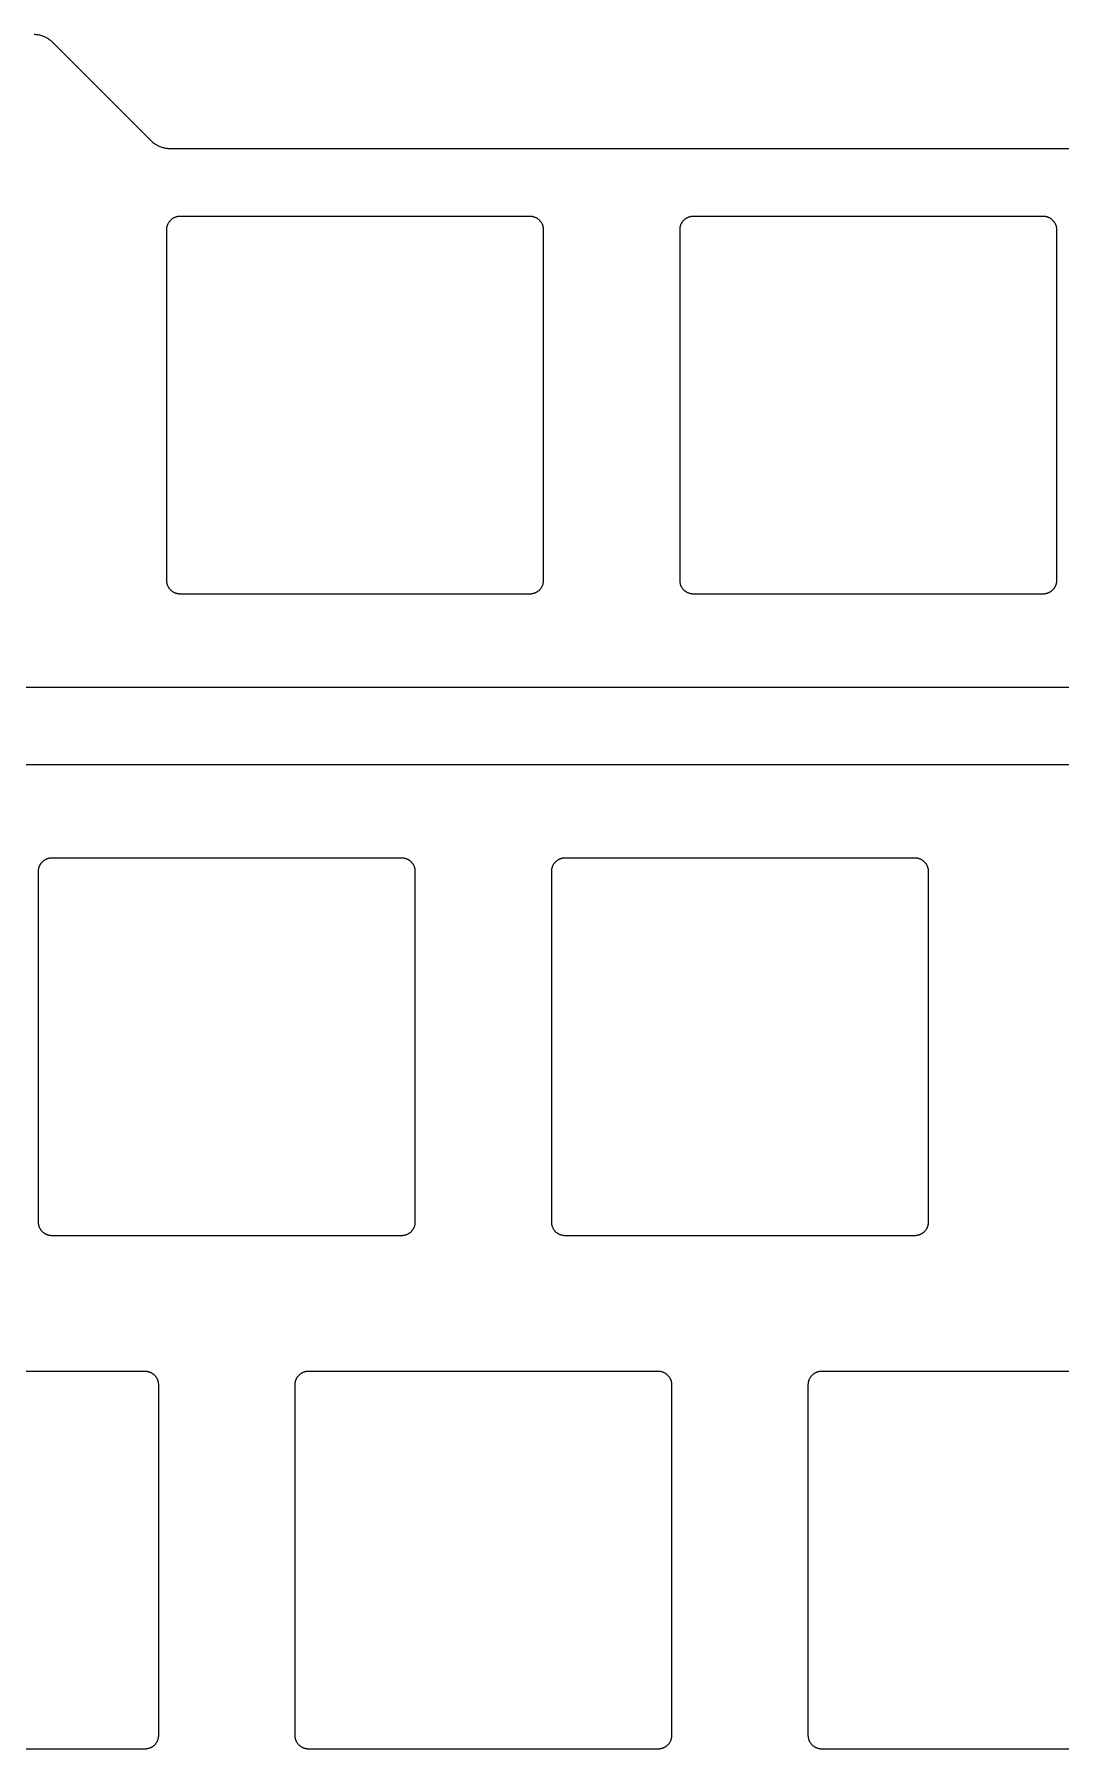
# Model space of a CAD drawing. Header units: millimetres. Extents: x -947 to -599, y 2206 to 2334.
# Drawn here: x -906.3 to -868.2, y 2270.2 to 2333.8 of the extents above; entities that cross this region are included whole.
import ezdxf

# ---------------------------------------------------------------- set-up
doc = ezdxf.new("R2010")
doc.units = ezdxf.units.MM
doc.layers.add('Default', color=18, linetype='Continuous', true_color=0x000000)

msp = doc.modelspace()

# ---------------------------------------------------------------- linework, layer by layer
at = {"layer": 'Default'}
for points in [[(-906.274, 2333.804), (-906.24, 2333.803), (-906.205, 2333.8), (-906.171, 2333.796), (-906.137, 2333.791), (-906.102, 2333.785), (-906.069, 2333.778), (-906.035, 2333.769), (-906.002, 2333.759), (-905.969, 2333.749), (-905.936, 2333.737), (-905.904, 2333.724), (-905.873, 2333.709), (-905.842, 2333.694), (-905.811, 2333.678), (-905.781, 2333.66), (-905.752, 2333.642), (-905.723, 2333.623), (-905.695, 2333.602), (-905.668, 2333.581), (-905.641, 2333.559), (-905.615, 2333.535), (-905.59, 2333.511)], [(-905.59, 2333.511), (-901.94, 2329.861)], [(-901.94, 2329.861), (-901.916, 2329.838), (-901.891, 2329.815), (-901.864, 2329.793), (-901.838, 2329.772), (-901.81, 2329.751), (-901.782, 2329.732), (-901.753, 2329.714), (-901.723, 2329.697), (-901.693, 2329.681), (-901.663, 2329.665), (-901.632, 2329.651), (-901.6, 2329.638), (-901.568, 2329.626), (-901.536, 2329.615), (-901.503, 2329.606), (-901.47, 2329.597), (-901.437, 2329.589), (-901.403, 2329.583), (-901.37, 2329.578), (-901.336, 2329.574), (-901.302, 2329.571), (-901.267, 2329.569), (-901.233, 2329.568)], [(-901.233, 2329.568), (-851.768, 2329.568)], [(-900.86, 2327.043), (-900.877, 2327.043), (-900.894, 2327.042), (-900.911, 2327.041), (-900.928, 2327.039), (-900.945, 2327.036), (-900.962, 2327.033), (-900.978, 2327.029), (-900.995, 2327.025), (-901.011, 2327.02), (-901.027, 2327.015), (-901.043, 2327.009), (-901.059, 2327.002), (-901.075, 2326.995), (-901.09, 2326.987), (-901.105, 2326.979), (-901.12, 2326.971), (-901.134, 2326.962), (-901.148, 2326.952), (-901.162, 2326.942), (-901.176, 2326.931), (-901.189, 2326.92), (-901.201, 2326.909), (-901.214, 2326.897), (-901.225, 2326.885), (-901.237, 2326.872), (-901.248, 2326.859), (-901.258, 2326.846), (-901.269, 2326.832), (-901.278, 2326.818), (-901.287, 2326.803), (-901.296, 2326.788), (-901.304, 2326.773), (-901.312, 2326.758), (-901.319, 2326.743), (-901.325, 2326.727), (-901.331, 2326.711), (-901.337, 2326.695), (-901.342, 2326.678), (-901.346, 2326.662), (-901.35, 2326.645), (-901.353, 2326.628), (-901.355, 2326.612), (-901.357, 2326.595), (-901.359, 2326.578), (-901.36, 2326.56), (-901.36, 2326.543)], [(-887.86, 2327.043), (-900.86, 2327.043)], [(-887.36, 2326.543), (-887.36, 2326.56), (-887.361, 2326.578), (-887.363, 2326.595), (-887.365, 2326.612), (-887.367, 2326.628), (-887.371, 2326.645), (-887.374, 2326.662), (-887.379, 2326.678), (-887.383, 2326.695), (-887.389, 2326.711), (-887.395, 2326.727), (-887.401, 2326.743), (-887.409, 2326.758), (-887.416, 2326.773), (-887.424, 2326.788), (-887.433, 2326.803), (-887.442, 2326.818), (-887.452, 2326.832), (-887.462, 2326.846), (-887.472, 2326.859), (-887.483, 2326.872), (-887.495, 2326.885), (-887.506, 2326.897), (-887.519, 2326.909), (-887.531, 2326.92), (-887.545, 2326.931), (-887.558, 2326.942), (-887.572, 2326.952), (-887.586, 2326.962), (-887.6, 2326.971), (-887.615, 2326.979), (-887.63, 2326.987), (-887.645, 2326.995), (-887.661, 2327.002), (-887.677, 2327.009), (-887.693, 2327.015), (-887.709, 2327.02), (-887.725, 2327.025), (-887.742, 2327.029), (-887.758, 2327.033), (-887.775, 2327.036), (-887.792, 2327.039), (-887.809, 2327.041), (-887.826, 2327.042), (-887.843, 2327.043), (-887.86, 2327.043)], [(-881.81, 2327.043), (-881.827, 2327.043), (-881.844, 2327.042), (-881.861, 2327.041), (-881.878, 2327.039), (-881.895, 2327.036), (-881.912, 2327.033), (-881.928, 2327.029), (-881.945, 2327.025), (-881.961, 2327.02), (-881.977, 2327.015), (-881.993, 2327.009), (-882.009, 2327.002), (-882.025, 2326.995), (-882.04, 2326.987), (-882.055, 2326.979), (-882.07, 2326.971), (-882.084, 2326.962), (-882.098, 2326.952), (-882.112, 2326.942), (-882.126, 2326.931), (-882.139, 2326.92), (-882.151, 2326.909), (-882.164, 2326.897), (-882.175, 2326.885), (-882.187, 2326.872), (-882.198, 2326.859), (-882.208, 2326.846), (-882.219, 2326.832), (-882.228, 2326.818), (-882.237, 2326.803), (-882.246, 2326.788), (-882.254, 2326.773), (-882.262, 2326.758), (-882.269, 2326.743), (-882.275, 2326.727), (-882.281, 2326.711), (-882.287, 2326.695), (-882.292, 2326.678), (-882.296, 2326.662), (-882.3, 2326.645), (-882.303, 2326.628), (-882.305, 2326.612), (-882.307, 2326.595), (-882.309, 2326.578), (-882.31, 2326.56), (-882.31, 2326.543)], [(-868.81, 2327.043), (-881.81, 2327.043)], [(-868.31, 2326.543), (-868.31, 2326.56), (-868.311, 2326.578), (-868.313, 2326.595), (-868.315, 2326.612), (-868.317, 2326.628), (-868.321, 2326.645), (-868.324, 2326.662), (-868.329, 2326.678), (-868.333, 2326.695), (-868.339, 2326.711), (-868.345, 2326.727), (-868.351, 2326.743), (-868.359, 2326.758), (-868.366, 2326.773), (-868.374, 2326.788), (-868.383, 2326.803), (-868.392, 2326.818), (-868.402, 2326.832), (-868.412, 2326.846), (-868.422, 2326.859), (-868.433, 2326.872), (-868.445, 2326.885), (-868.456, 2326.897), (-868.469, 2326.909), (-868.481, 2326.92), (-868.495, 2326.931), (-868.508, 2326.942), (-868.522, 2326.952), (-868.536, 2326.962), (-868.55, 2326.971), (-868.565, 2326.979), (-868.58, 2326.987), (-868.595, 2326.995), (-868.611, 2327.002), (-868.627, 2327.009), (-868.643, 2327.015), (-868.659, 2327.02), (-868.675, 2327.025), (-868.692, 2327.029), (-868.708, 2327.033), (-868.725, 2327.036), (-868.742, 2327.039), (-868.759, 2327.041), (-868.776, 2327.042), (-868.793, 2327.043), (-868.81, 2327.043)], [(-901.36, 2326.543), (-901.36, 2313.543)], [(-887.36, 2313.543), (-887.36, 2326.543)], [(-882.31, 2326.543), (-882.31, 2313.543)], [(-868.31, 2313.543), (-868.31, 2326.543)], [(-901.36, 2313.543), (-901.36, 2313.526), (-901.359, 2313.509), (-901.357, 2313.492), (-901.355, 2313.475), (-901.353, 2313.458), (-901.35, 2313.442), (-901.346, 2313.425), (-901.342, 2313.409), (-901.337, 2313.392), (-901.331, 2313.376), (-901.325, 2313.36), (-901.319, 2313.344), (-901.312, 2313.329), (-901.304, 2313.313), (-901.296, 2313.298), (-901.287, 2313.284), (-901.278, 2313.269), (-901.269, 2313.255), (-901.258, 2313.241), (-901.248, 2313.228), (-901.237, 2313.215), (-901.225, 2313.202), (-901.214, 2313.19), (-901.201, 2313.178), (-901.189, 2313.167), (-901.176, 2313.156), (-901.162, 2313.145), (-901.148, 2313.135), (-901.134, 2313.125), (-901.12, 2313.116), (-901.105, 2313.108), (-901.09, 2313.099), (-901.075, 2313.092), (-901.059, 2313.085), (-901.043, 2313.078), (-901.027, 2313.072), (-901.011, 2313.067), (-900.995, 2313.062), (-900.978, 2313.058), (-900.962, 2313.054), (-900.945, 2313.051), (-900.928, 2313.048), (-900.911, 2313.046), (-900.894, 2313.045), (-900.877, 2313.044), (-900.86, 2313.043)], [(-887.86, 2313.043), (-887.843, 2313.044), (-887.826, 2313.045), (-887.809, 2313.046), (-887.792, 2313.048), (-887.775, 2313.051), (-887.758, 2313.054), (-887.742, 2313.058), (-887.725, 2313.062), (-887.709, 2313.067), (-887.693, 2313.072), (-887.677, 2313.078), (-887.661, 2313.085), (-887.645, 2313.092), (-887.63, 2313.099), (-887.615, 2313.108), (-887.6, 2313.116), (-887.586, 2313.125), (-887.572, 2313.135), (-887.558, 2313.145), (-887.545, 2313.156), (-887.531, 2313.167), (-887.519, 2313.178), (-887.506, 2313.19), (-887.495, 2313.202), (-887.483, 2313.215), (-887.472, 2313.228), (-887.462, 2313.241), (-887.452, 2313.255), (-887.442, 2313.269), (-887.433, 2313.284), (-887.424, 2313.298), (-887.416, 2313.313), (-887.409, 2313.329), (-887.401, 2313.344), (-887.395, 2313.36), (-887.389, 2313.376), (-887.383, 2313.392), (-887.379, 2313.409), (-887.374, 2313.425), (-887.371, 2313.442), (-887.367, 2313.458), (-887.365, 2313.475), (-887.363, 2313.492), (-887.361, 2313.509), (-887.36, 2313.526), (-887.36, 2313.543)], [(-882.31, 2313.543), (-882.31, 2313.526), (-882.309, 2313.509), (-882.307, 2313.492), (-882.305, 2313.475), (-882.303, 2313.458), (-882.3, 2313.442), (-882.296, 2313.425), (-882.292, 2313.409), (-882.287, 2313.392), (-882.281, 2313.376), (-882.275, 2313.36), (-882.269, 2313.344), (-882.262, 2313.329), (-882.254, 2313.313), (-882.246, 2313.298), (-882.237, 2313.284), (-882.228, 2313.269), (-882.219, 2313.255), (-882.208, 2313.241), (-882.198, 2313.228), (-882.187, 2313.215), (-882.175, 2313.202), (-882.164, 2313.19), (-882.151, 2313.178), (-882.139, 2313.167), (-882.126, 2313.156), (-882.112, 2313.145), (-882.098, 2313.135), (-882.084, 2313.125), (-882.07, 2313.116), (-882.055, 2313.108), (-882.04, 2313.099), (-882.025, 2313.092), (-882.009, 2313.085), (-881.993, 2313.078), (-881.977, 2313.072), (-881.961, 2313.067), (-881.945, 2313.062), (-881.928, 2313.058), (-881.912, 2313.054), (-881.895, 2313.051), (-881.878, 2313.048), (-881.861, 2313.046), (-881.844, 2313.045), (-881.827, 2313.044), (-881.81, 2313.043)], [(-868.81, 2313.043), (-868.793, 2313.044), (-868.776, 2313.045), (-868.759, 2313.046), (-868.742, 2313.048), (-868.725, 2313.051), (-868.708, 2313.054), (-868.692, 2313.058), (-868.675, 2313.062), (-868.659, 2313.067), (-868.643, 2313.072), (-868.627, 2313.078), (-868.611, 2313.085), (-868.595, 2313.092), (-868.58, 2313.099), (-868.565, 2313.108), (-868.55, 2313.116), (-868.536, 2313.125), (-868.522, 2313.135), (-868.508, 2313.145), (-868.495, 2313.156), (-868.481, 2313.167), (-868.469, 2313.178), (-868.456, 2313.19), (-868.445, 2313.202), (-868.433, 2313.215), (-868.422, 2313.228), (-868.412, 2313.241), (-868.402, 2313.255), (-868.392, 2313.269), (-868.383, 2313.284), (-868.374, 2313.298), (-868.366, 2313.313), (-868.359, 2313.329), (-868.351, 2313.344), (-868.345, 2313.36), (-868.339, 2313.376), (-868.333, 2313.392), (-868.329, 2313.409), (-868.324, 2313.425), (-868.321, 2313.442), (-868.317, 2313.458), (-868.315, 2313.475), (-868.313, 2313.492), (-868.311, 2313.509), (-868.31, 2313.526), (-868.31, 2313.543)], [(-900.86, 2313.043), (-887.86, 2313.043)], [(-881.81, 2313.043), (-868.81, 2313.043)], [(-806.898, 2309.568), (-943.723, 2309.568)], [(-943.723, 2306.706), (-806.898, 2306.706)], [(-905.623, 2303.231), (-905.64, 2303.231), (-905.657, 2303.23), (-905.674, 2303.228), (-905.691, 2303.226), (-905.708, 2303.224), (-905.724, 2303.22), (-905.741, 2303.217), (-905.757, 2303.212), (-905.774, 2303.208), (-905.79, 2303.202), (-905.806, 2303.196), (-905.822, 2303.19), (-905.837, 2303.182), (-905.853, 2303.175), (-905.868, 2303.167), (-905.882, 2303.158), (-905.897, 2303.149), (-905.911, 2303.139), (-905.925, 2303.129), (-905.938, 2303.119), (-905.951, 2303.108), (-905.964, 2303.096), (-905.976, 2303.084), (-905.988, 2303.072), (-905.999, 2303.06), (-906.01, 2303.046), (-906.021, 2303.033), (-906.031, 2303.019), (-906.041, 2303.005), (-906.05, 2302.991), (-906.058, 2302.976), (-906.066, 2302.961), (-906.074, 2302.946), (-906.081, 2302.93), (-906.088, 2302.914), (-906.094, 2302.898), (-906.099, 2302.882), (-906.104, 2302.866), (-906.108, 2302.849), (-906.112, 2302.833), (-906.115, 2302.816), (-906.118, 2302.799), (-906.12, 2302.782), (-906.121, 2302.765), (-906.122, 2302.748), (-906.123, 2302.731)], [(-892.623, 2303.231), (-905.623, 2303.231)], [(-892.123, 2302.731), (-892.123, 2302.748), (-892.124, 2302.765), (-892.125, 2302.782), (-892.127, 2302.799), (-892.13, 2302.816), (-892.133, 2302.833), (-892.137, 2302.849), (-892.141, 2302.866), (-892.146, 2302.882), (-892.151, 2302.898), (-892.157, 2302.914), (-892.164, 2302.93), (-892.171, 2302.946), (-892.179, 2302.961), (-892.187, 2302.976), (-892.195, 2302.991), (-892.204, 2303.005), (-892.214, 2303.019), (-892.224, 2303.033), (-892.235, 2303.046), (-892.246, 2303.06), (-892.257, 2303.072), (-892.269, 2303.084), (-892.281, 2303.096), (-892.294, 2303.108), (-892.307, 2303.119), (-892.32, 2303.129), (-892.334, 2303.139), (-892.348, 2303.149), (-892.363, 2303.158), (-892.377, 2303.167), (-892.393, 2303.175), (-892.408, 2303.182), (-892.423, 2303.19), (-892.439, 2303.196), (-892.455, 2303.202), (-892.471, 2303.208), (-892.488, 2303.212), (-892.504, 2303.217), (-892.521, 2303.22), (-892.538, 2303.224), (-892.554, 2303.226), (-892.571, 2303.228), (-892.588, 2303.23), (-892.605, 2303.231), (-892.623, 2303.231)], [(-886.573, 2303.231), (-886.59, 2303.231), (-886.607, 2303.23), (-886.624, 2303.228), (-886.641, 2303.226), (-886.658, 2303.224), (-886.674, 2303.22), (-886.691, 2303.217), (-886.707, 2303.212), (-886.724, 2303.208), (-886.74, 2303.202), (-886.756, 2303.196), (-886.772, 2303.19), (-886.787, 2303.182), (-886.803, 2303.175), (-886.818, 2303.167), (-886.832, 2303.158), (-886.847, 2303.149), (-886.861, 2303.139), (-886.875, 2303.129), (-886.888, 2303.119), (-886.901, 2303.108), (-886.914, 2303.096), (-886.926, 2303.084), (-886.938, 2303.072), (-886.949, 2303.06), (-886.96, 2303.046), (-886.971, 2303.033), (-886.981, 2303.019), (-886.991, 2303.005), (-887, 2302.991), (-887.008, 2302.976), (-887.016, 2302.961), (-887.024, 2302.946), (-887.031, 2302.93), (-887.038, 2302.914), (-887.044, 2302.898), (-887.049, 2302.882), (-887.054, 2302.866), (-887.058, 2302.849), (-887.062, 2302.833), (-887.065, 2302.816), (-887.068, 2302.799), (-887.07, 2302.782), (-887.071, 2302.765), (-887.072, 2302.748), (-887.073, 2302.731)], [(-873.573, 2303.231), (-886.573, 2303.231)], [(-873.073, 2302.731), (-873.073, 2302.748), (-873.074, 2302.765), (-873.075, 2302.782), (-873.077, 2302.799), (-873.08, 2302.816), (-873.083, 2302.833), (-873.087, 2302.849), (-873.091, 2302.866), (-873.096, 2302.882), (-873.101, 2302.898), (-873.107, 2302.914), (-873.114, 2302.93), (-873.121, 2302.946), (-873.129, 2302.961), (-873.137, 2302.976), (-873.145, 2302.991), (-873.154, 2303.005), (-873.164, 2303.019), (-873.174, 2303.033), (-873.185, 2303.046), (-873.196, 2303.06), (-873.207, 2303.072), (-873.219, 2303.084), (-873.231, 2303.096), (-873.244, 2303.108), (-873.257, 2303.119), (-873.27, 2303.129), (-873.284, 2303.139), (-873.298, 2303.149), (-873.313, 2303.158), (-873.327, 2303.167), (-873.343, 2303.175), (-873.358, 2303.182), (-873.373, 2303.19), (-873.389, 2303.196), (-873.405, 2303.202), (-873.421, 2303.208), (-873.438, 2303.212), (-873.454, 2303.217), (-873.471, 2303.22), (-873.488, 2303.224), (-873.504, 2303.226), (-873.521, 2303.228), (-873.538, 2303.23), (-873.555, 2303.231), (-873.573, 2303.231)], [(-906.123, 2302.731), (-906.123, 2289.731)], [(-892.123, 2289.731), (-892.123, 2302.731)], [(-887.073, 2302.731), (-887.073, 2289.731)], [(-873.073, 2289.731), (-873.073, 2302.731)], [(-906.123, 2289.731), (-906.122, 2289.714), (-906.121, 2289.697), (-906.12, 2289.68), (-906.118, 2289.663), (-906.115, 2289.646), (-906.112, 2289.629), (-906.108, 2289.613), (-906.104, 2289.596), (-906.099, 2289.58), (-906.094, 2289.563), (-906.088, 2289.548), (-906.081, 2289.532), (-906.074, 2289.516), (-906.066, 2289.501), (-906.058, 2289.486), (-906.05, 2289.471), (-906.041, 2289.457), (-906.031, 2289.443), (-906.021, 2289.429), (-906.01, 2289.415), (-905.999, 2289.402), (-905.988, 2289.39), (-905.976, 2289.377), (-905.964, 2289.366), (-905.951, 2289.354), (-905.938, 2289.343), (-905.925, 2289.333), (-905.911, 2289.322), (-905.897, 2289.313), (-905.882, 2289.304), (-905.868, 2289.295), (-905.853, 2289.287), (-905.837, 2289.279), (-905.822, 2289.272), (-905.806, 2289.266), (-905.79, 2289.26), (-905.774, 2289.254), (-905.757, 2289.249), (-905.741, 2289.245), (-905.724, 2289.241), (-905.708, 2289.238), (-905.691, 2289.236), (-905.674, 2289.234), (-905.657, 2289.232), (-905.64, 2289.231), (-905.623, 2289.231)], [(-905.623, 2289.231), (-892.623, 2289.231)], [(-892.623, 2289.231), (-892.605, 2289.231), (-892.588, 2289.232), (-892.571, 2289.234), (-892.554, 2289.236), (-892.538, 2289.238), (-892.521, 2289.241), (-892.504, 2289.245), (-892.488, 2289.249), (-892.471, 2289.254), (-892.455, 2289.26), (-892.439, 2289.266), (-892.423, 2289.272), (-892.408, 2289.279), (-892.393, 2289.287), (-892.377, 2289.295), (-892.363, 2289.304), (-892.348, 2289.313), (-892.334, 2289.322), (-892.32, 2289.333), (-892.307, 2289.343), (-892.294, 2289.354), (-892.281, 2289.366), (-892.269, 2289.377), (-892.257, 2289.39), (-892.246, 2289.402), (-892.235, 2289.415), (-892.224, 2289.429), (-892.214, 2289.443), (-892.204, 2289.457), (-892.195, 2289.471), (-892.187, 2289.486), (-892.179, 2289.501), (-892.171, 2289.516), (-892.164, 2289.532), (-892.157, 2289.548), (-892.151, 2289.563), (-892.146, 2289.58), (-892.141, 2289.596), (-892.137, 2289.613), (-892.133, 2289.629), (-892.13, 2289.646), (-892.127, 2289.663), (-892.125, 2289.68), (-892.124, 2289.697), (-892.123, 2289.714), (-892.123, 2289.731)], [(-887.073, 2289.731), (-887.072, 2289.714), (-887.071, 2289.697), (-887.07, 2289.68), (-887.068, 2289.663), (-887.065, 2289.646), (-887.062, 2289.629), (-887.058, 2289.613), (-887.054, 2289.596), (-887.049, 2289.58), (-887.044, 2289.563), (-887.038, 2289.548), (-887.031, 2289.532), (-887.024, 2289.516), (-887.016, 2289.501), (-887.008, 2289.486), (-887, 2289.471), (-886.991, 2289.457), (-886.981, 2289.443), (-886.971, 2289.429), (-886.96, 2289.415), (-886.949, 2289.402), (-886.938, 2289.39), (-886.926, 2289.377), (-886.914, 2289.366), (-886.901, 2289.354), (-886.888, 2289.343), (-886.875, 2289.333), (-886.861, 2289.322), (-886.847, 2289.313), (-886.832, 2289.304), (-886.818, 2289.295), (-886.803, 2289.287), (-886.787, 2289.279), (-886.772, 2289.272), (-886.756, 2289.266), (-886.74, 2289.26), (-886.724, 2289.254), (-886.707, 2289.249), (-886.691, 2289.245), (-886.674, 2289.241), (-886.658, 2289.238), (-886.641, 2289.236), (-886.624, 2289.234), (-886.607, 2289.232), (-886.59, 2289.231), (-886.573, 2289.231)], [(-886.573, 2289.231), (-873.573, 2289.231)], [(-873.573, 2289.231), (-873.555, 2289.231), (-873.538, 2289.232), (-873.521, 2289.234), (-873.504, 2289.236), (-873.488, 2289.238), (-873.471, 2289.241), (-873.454, 2289.245), (-873.438, 2289.249), (-873.421, 2289.254), (-873.405, 2289.26), (-873.389, 2289.266), (-873.373, 2289.272), (-873.358, 2289.279), (-873.343, 2289.287), (-873.327, 2289.295), (-873.313, 2289.304), (-873.298, 2289.313), (-873.284, 2289.322), (-873.27, 2289.333), (-873.257, 2289.343), (-873.244, 2289.354), (-873.231, 2289.366), (-873.219, 2289.377), (-873.207, 2289.39), (-873.196, 2289.402), (-873.185, 2289.415), (-873.174, 2289.429), (-873.164, 2289.443), (-873.154, 2289.457), (-873.145, 2289.471), (-873.137, 2289.486), (-873.129, 2289.501), (-873.121, 2289.516), (-873.114, 2289.532), (-873.107, 2289.548), (-873.101, 2289.563), (-873.096, 2289.58), (-873.091, 2289.596), (-873.087, 2289.613), (-873.083, 2289.629), (-873.08, 2289.646), (-873.077, 2289.663), (-873.075, 2289.68), (-873.074, 2289.697), (-873.073, 2289.714), (-873.073, 2289.731)], [(-902.148, 2284.181), (-915.148, 2284.181)], [(-901.648, 2283.681), (-901.648, 2283.698), (-901.649, 2283.715), (-901.65, 2283.732), (-901.652, 2283.749), (-901.655, 2283.766), (-901.658, 2283.783), (-901.662, 2283.799), (-901.666, 2283.816), (-901.671, 2283.832), (-901.676, 2283.848), (-901.682, 2283.864), (-901.689, 2283.88), (-901.696, 2283.896), (-901.704, 2283.911), (-901.712, 2283.926), (-901.72, 2283.941), (-901.729, 2283.955), (-901.739, 2283.969), (-901.749, 2283.983), (-901.76, 2283.996), (-901.771, 2284.01), (-901.782, 2284.022), (-901.794, 2284.034), (-901.806, 2284.046), (-901.819, 2284.058), (-901.832, 2284.069), (-901.845, 2284.079), (-901.859, 2284.089), (-901.873, 2284.099), (-901.888, 2284.108), (-901.902, 2284.117), (-901.918, 2284.125), (-901.933, 2284.132), (-901.948, 2284.14), (-901.964, 2284.146), (-901.98, 2284.152), (-901.996, 2284.158), (-902.013, 2284.162), (-902.029, 2284.167), (-902.046, 2284.17), (-902.063, 2284.174), (-902.079, 2284.176), (-902.096, 2284.178), (-902.113, 2284.18), (-902.13, 2284.181), (-902.148, 2284.181)], [(-896.098, 2284.181), (-896.115, 2284.181), (-896.132, 2284.18), (-896.149, 2284.178), (-896.166, 2284.176), (-896.183, 2284.174), (-896.199, 2284.17), (-896.216, 2284.167), (-896.232, 2284.162), (-896.249, 2284.158), (-896.265, 2284.152), (-896.281, 2284.146), (-896.297, 2284.14), (-896.312, 2284.132), (-896.328, 2284.125), (-896.343, 2284.117), (-896.357, 2284.108), (-896.372, 2284.099), (-896.386, 2284.089), (-896.4, 2284.079), (-896.413, 2284.069), (-896.426, 2284.058), (-896.439, 2284.046), (-896.451, 2284.034), (-896.463, 2284.022), (-896.474, 2284.01), (-896.485, 2283.996), (-896.496, 2283.983), (-896.506, 2283.969), (-896.516, 2283.955), (-896.525, 2283.941), (-896.533, 2283.926), (-896.541, 2283.911), (-896.549, 2283.896), (-896.556, 2283.88), (-896.563, 2283.864), (-896.569, 2283.848), (-896.574, 2283.832), (-896.579, 2283.816), (-896.583, 2283.799), (-896.587, 2283.783), (-896.59, 2283.766), (-896.593, 2283.749), (-896.595, 2283.732), (-896.596, 2283.715), (-896.597, 2283.698), (-896.598, 2283.681)], [(-883.098, 2284.181), (-896.098, 2284.181)], [(-882.598, 2283.681), (-882.598, 2283.698), (-882.599, 2283.715), (-882.6, 2283.732), (-882.602, 2283.749), (-882.605, 2283.766), (-882.608, 2283.783), (-882.612, 2283.799), (-882.616, 2283.816), (-882.621, 2283.832), (-882.626, 2283.848), (-882.632, 2283.864), (-882.639, 2283.88), (-882.646, 2283.896), (-882.654, 2283.911), (-882.662, 2283.926), (-882.67, 2283.941), (-882.679, 2283.955), (-882.689, 2283.969), (-882.699, 2283.983), (-882.71, 2283.996), (-882.721, 2284.01), (-882.732, 2284.022), (-882.744, 2284.034), (-882.756, 2284.046), (-882.769, 2284.058), (-882.782, 2284.069), (-882.795, 2284.079), (-882.809, 2284.089), (-882.823, 2284.099), (-882.838, 2284.108), (-882.852, 2284.117), (-882.868, 2284.125), (-882.883, 2284.132), (-882.898, 2284.14), (-882.914, 2284.146), (-882.93, 2284.152), (-882.946, 2284.158), (-882.963, 2284.162), (-882.979, 2284.167), (-882.996, 2284.17), (-883.013, 2284.174), (-883.029, 2284.176), (-883.046, 2284.178), (-883.063, 2284.18), (-883.08, 2284.181), (-883.098, 2284.181)], [(-877.048, 2284.181), (-877.065, 2284.181), (-877.082, 2284.18), (-877.099, 2284.178), (-877.116, 2284.176), (-877.133, 2284.174), (-877.149, 2284.17), (-877.166, 2284.167), (-877.182, 2284.162), (-877.199, 2284.158), (-877.215, 2284.152), (-877.231, 2284.146), (-877.247, 2284.14), (-877.262, 2284.132), (-877.278, 2284.125), (-877.293, 2284.117), (-877.307, 2284.108), (-877.322, 2284.099), (-877.336, 2284.089), (-877.35, 2284.079), (-877.363, 2284.069), (-877.376, 2284.058), (-877.389, 2284.046), (-877.401, 2284.034), (-877.413, 2284.022), (-877.424, 2284.01), (-877.435, 2283.996), (-877.446, 2283.983), (-877.456, 2283.969), (-877.466, 2283.955), (-877.475, 2283.941), (-877.483, 2283.926), (-877.491, 2283.911), (-877.499, 2283.896), (-877.506, 2283.88), (-877.513, 2283.864), (-877.519, 2283.848), (-877.524, 2283.832), (-877.529, 2283.816), (-877.533, 2283.799), (-877.537, 2283.783), (-877.54, 2283.766), (-877.543, 2283.749), (-877.545, 2283.732), (-877.546, 2283.715), (-877.547, 2283.698), (-877.548, 2283.681)], [(-864.048, 2284.181), (-877.048, 2284.181)], [(-901.648, 2270.681), (-901.648, 2283.681)], [(-896.598, 2283.681), (-896.598, 2270.681)], [(-882.598, 2270.681), (-882.598, 2283.681)], [(-877.548, 2283.681), (-877.548, 2270.681)], [(-915.148, 2270.181), (-902.148, 2270.181)], [(-902.148, 2270.181), (-902.13, 2270.181), (-902.113, 2270.182), (-902.096, 2270.184), (-902.079, 2270.186), (-902.063, 2270.188), (-902.046, 2270.191), (-902.029, 2270.195), (-902.013, 2270.199), (-901.996, 2270.204), (-901.98, 2270.21), (-901.964, 2270.216), (-901.948, 2270.222), (-901.933, 2270.229), (-901.918, 2270.237), (-901.902, 2270.245), (-901.888, 2270.254), (-901.873, 2270.263), (-901.859, 2270.272), (-901.845, 2270.283), (-901.832, 2270.293), (-901.819, 2270.304), (-901.806, 2270.316), (-901.794, 2270.327), (-901.782, 2270.34), (-901.771, 2270.352), (-901.76, 2270.365), (-901.749, 2270.379), (-901.739, 2270.393), (-901.729, 2270.407), (-901.72, 2270.421), (-901.712, 2270.436), (-901.704, 2270.451), (-901.696, 2270.466), (-901.689, 2270.482), (-901.682, 2270.498), (-901.676, 2270.513), (-901.671, 2270.53), (-901.666, 2270.546), (-901.662, 2270.563), (-901.658, 2270.579), (-901.655, 2270.596), (-901.652, 2270.613), (-901.65, 2270.63), (-901.649, 2270.647), (-901.648, 2270.664), (-901.648, 2270.681)], [(-896.598, 2270.681), (-896.597, 2270.664), (-896.596, 2270.647), (-896.595, 2270.63), (-896.593, 2270.613), (-896.59, 2270.596), (-896.587, 2270.579), (-896.583, 2270.563), (-896.579, 2270.546), (-896.574, 2270.53), (-896.569, 2270.513), (-896.563, 2270.498), (-896.556, 2270.482), (-896.549, 2270.466), (-896.541, 2270.451), (-896.533, 2270.436), (-896.525, 2270.421), (-896.516, 2270.407), (-896.506, 2270.393), (-896.496, 2270.379), (-896.485, 2270.365), (-896.474, 2270.352), (-896.463, 2270.34), (-896.451, 2270.327), (-896.439, 2270.316), (-896.426, 2270.304), (-896.413, 2270.293), (-896.4, 2270.283), (-896.386, 2270.272), (-896.372, 2270.263), (-896.357, 2270.254), (-896.343, 2270.245), (-896.328, 2270.237), (-896.312, 2270.229), (-896.297, 2270.222), (-896.281, 2270.216), (-896.265, 2270.21), (-896.249, 2270.204), (-896.232, 2270.199), (-896.216, 2270.195), (-896.199, 2270.191), (-896.183, 2270.188), (-896.166, 2270.186), (-896.149, 2270.184), (-896.132, 2270.182), (-896.115, 2270.181), (-896.098, 2270.181)], [(-896.098, 2270.181), (-883.098, 2270.181)], [(-883.098, 2270.181), (-883.08, 2270.181), (-883.063, 2270.182), (-883.046, 2270.184), (-883.029, 2270.186), (-883.013, 2270.188), (-882.996, 2270.191), (-882.979, 2270.195), (-882.963, 2270.199), (-882.946, 2270.204), (-882.93, 2270.21), (-882.914, 2270.216), (-882.898, 2270.222), (-882.883, 2270.229), (-882.868, 2270.237), (-882.852, 2270.245), (-882.838, 2270.254), (-882.823, 2270.263), (-882.809, 2270.272), (-882.795, 2270.283), (-882.782, 2270.293), (-882.769, 2270.304), (-882.756, 2270.316), (-882.744, 2270.327), (-882.732, 2270.34), (-882.721, 2270.352), (-882.71, 2270.365), (-882.699, 2270.379), (-882.689, 2270.393), (-882.679, 2270.407), (-882.67, 2270.421), (-882.662, 2270.436), (-882.654, 2270.451), (-882.646, 2270.466), (-882.639, 2270.482), (-882.632, 2270.498), (-882.626, 2270.513), (-882.621, 2270.53), (-882.616, 2270.546), (-882.612, 2270.563), (-882.608, 2270.579), (-882.605, 2270.596), (-882.602, 2270.613), (-882.6, 2270.63), (-882.599, 2270.647), (-882.598, 2270.664), (-882.598, 2270.681)], [(-877.548, 2270.681), (-877.547, 2270.664), (-877.546, 2270.647), (-877.545, 2270.63), (-877.543, 2270.613), (-877.54, 2270.596), (-877.537, 2270.579), (-877.533, 2270.563), (-877.529, 2270.546), (-877.524, 2270.53), (-877.519, 2270.513), (-877.513, 2270.498), (-877.506, 2270.482), (-877.499, 2270.466), (-877.491, 2270.451), (-877.483, 2270.436), (-877.475, 2270.421), (-877.466, 2270.407), (-877.456, 2270.393), (-877.446, 2270.379), (-877.435, 2270.365), (-877.424, 2270.352), (-877.413, 2270.34), (-877.401, 2270.327), (-877.389, 2270.316), (-877.376, 2270.304), (-877.363, 2270.293), (-877.35, 2270.283), (-877.336, 2270.272), (-877.322, 2270.263), (-877.307, 2270.254), (-877.293, 2270.245), (-877.278, 2270.237), (-877.262, 2270.229), (-877.247, 2270.222), (-877.231, 2270.216), (-877.215, 2270.21), (-877.199, 2270.204), (-877.182, 2270.199), (-877.166, 2270.195), (-877.149, 2270.191), (-877.133, 2270.188), (-877.116, 2270.186), (-877.099, 2270.184), (-877.082, 2270.182), (-877.065, 2270.181), (-877.048, 2270.181)], [(-877.048, 2270.181), (-864.048, 2270.181)]]:
    msp.add_lwpolyline(points, dxfattribs=at)

doc.saveas('drawing.dxf')
